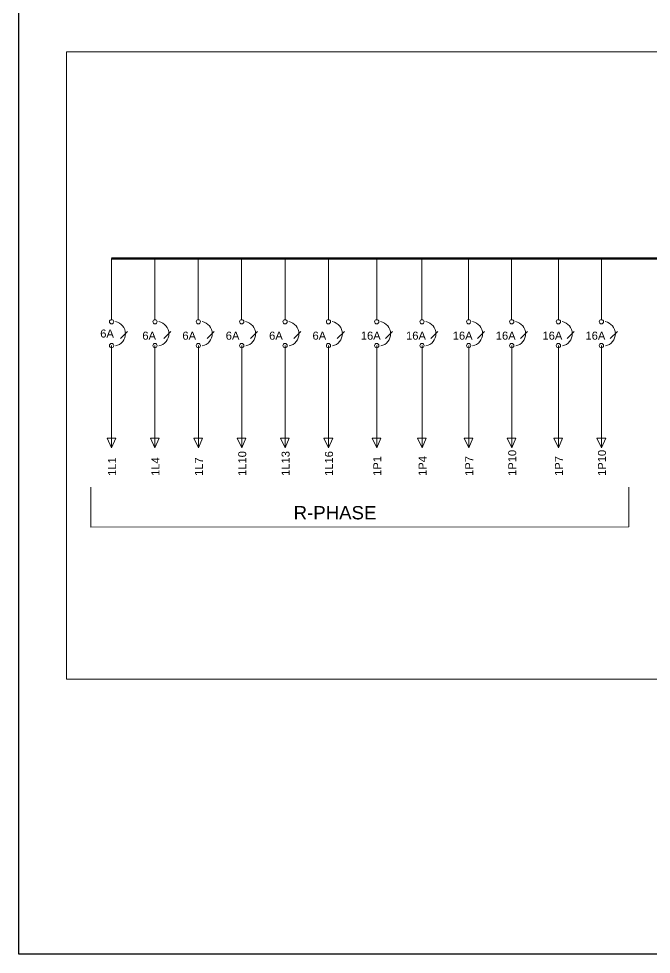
# Model space of a CAD drawing. Header units: inches. Extents: x -3071 to 2534411, y -17796 to 388172.
# Drawn here: x 1892231 to 1916140, y 196936 to 232290 of the extents above; entities that cross this region are included whole.
import ezdxf

# ---------------------------------------------------------------- set-up
doc = ezdxf.new("R2010")
doc.units = ezdxf.units.IN
doc.header["$MEASUREMENT"] = 0
doc.layers.add('Singleline', color=82, linetype='Continuous', lineweight=20)
doc.styles.add('ARIAL', font='arial.ttf', dxfattribs={"width": 0.9})

msp = doc.modelspace()

# ---------------------------------------------------------------- linework, layer by layer
at = {"layer": 'Defpoints'}
msp.add_lwpolyline([(1892231.25, 386175.23), (2129645.08, 386175.23), (2129645.08, 196935.61), (1892231.25, 196935.61)], close=True, dxfattribs=at)
at = {"layer": 'Singleline', "ltscale": 3}
for p, q in [((1957839.3, 231043.81), (1894032.73, 231043.81)), ((1894032.73, 231043.81), (1894032.73, 207333.81)), ((1894032.73, 207333.81), (1957839.3, 207333.81))]:
    msp.add_line(p, q, dxfattribs=at)
at = {"layer": 'Singleline', "color": 1, "lineweight": 80}
msp.add_line((1953490.59, 223230.34), (1895739.56, 223230.34), dxfattribs=at)
at = {"layer": 'Singleline', "color": 1}
for p, q in [((1895739.56, 220915.89), (1895739.56, 223230.34)), ((1897378.86, 220915.89), (1897378.86, 223230.34)), ((1899018.17, 220915.89), (1899018.17, 223230.34)), ((1900657.47, 220915.89), (1900657.47, 223230.34)), ((1902296.78, 220915.89), (1902296.78, 223230.34)), ((1903936.09, 220915.89), (1903936.09, 223230.34)), ((1905760.78, 220915.89), (1905760.78, 223230.34)), ((1907471.27, 220915.89), (1907471.27, 223230.34)), ((1909235.65, 220915.89), (1909235.65, 223230.34)), ((1910862.1, 220915.89), (1910862.1, 223230.34)), ((1912626.48, 220915.89), (1912626.48, 223230.34)), ((1914252.93, 220915.89), (1914252.93, 223230.34)), ((1896073.66, 220202.37), (1896343.1, 220471.81)), ((1897712.97, 220202.37), (1897982.41, 220471.81)), ((1899352.27, 220202.37), (1899621.71, 220471.81)), ((1900991.58, 220202.37), (1901261.02, 220471.81)), ((1902630.89, 220202.37), (1902900.33, 220471.81)), ((1904270.19, 220202.37), (1904539.63, 220471.81)), ((1906094.88, 220202.37), (1906364.32, 220471.81)), ((1907805.38, 220202.37), (1908074.82, 220471.81)), ((1909569.76, 220202.37), (1909839.2, 220471.81)), ((1911196.21, 220202.37), (1911465.65, 220471.81)), ((1912960.59, 220202.37), (1913230.03, 220471.81)), ((1914587.04, 220202.37), (1914856.48, 220471.81)), ((1895742.47, 219937.83), (1895742.47, 216071.89)), ((1897381.78, 219937.83), (1897381.78, 216071.89)), ((1899021.08, 219937.83), (1899021.08, 216071.89)), ((1900660.39, 219937.83), (1900660.39, 216071.89)), ((1902299.7, 219937.83), (1902299.7, 216071.89)), ((1903939, 219937.83), (1903939, 216071.89)), ((1905763.69, 219937.83), (1905763.69, 216071.89)), ((1907474.19, 219937.83), (1907474.19, 216071.89)), ((1909238.57, 219937.83), (1909238.57, 216071.89)), ((1910865.02, 219937.83), (1910865.02, 216071.89)), ((1912629.4, 219937.83), (1912629.4, 216071.89)), ((1914255.85, 219937.83), (1914255.85, 216071.89)), ((1895572.05, 216439.3), (1895902.03, 216439.3)), ((1897211.35, 216439.3), (1897541.34, 216439.3)), ((1898850.66, 216439.3), (1899180.65, 216439.3)), ((1900489.97, 216439.3), (1900819.95, 216439.3)), ((1902129.27, 216439.3), (1902459.26, 216439.3)), ((1903768.58, 216439.3), (1904098.57, 216439.3)), ((1905593.27, 216439.3), (1905923.26, 216439.3)), ((1907303.77, 216439.3), (1907633.75, 216439.3)), ((1909068.15, 216439.3), (1909398.13, 216439.3)), ((1910694.59, 216439.3), (1911024.58, 216439.3)), ((1912458.97, 216439.3), (1912788.96, 216439.3)), ((1914085.42, 216439.3), (1914415.41, 216439.3)), ((1894959.69, 214585.36), (1894959.69, 213080.94)), ((1915284.84, 214588.5), (1915284.84, 213084.07)), ((1894959.69, 213080.94), (1915284.84, 213084.07))]:
    msp.add_line(p, q, dxfattribs=at)
for points in [[(1895902.03, 216439.3), (1895742.47, 216071.89), (1895572.05, 216439.3)], [(1897541.34, 216439.3), (1897381.78, 216071.89), (1897211.35, 216439.3)], [(1899180.65, 216439.3), (1899021.08, 216071.89), (1898850.66, 216439.3)], [(1900819.95, 216439.3), (1900660.39, 216071.89), (1900489.97, 216439.3)], [(1902459.26, 216439.3), (1902299.7, 216071.89), (1902129.27, 216439.3)], [(1904098.57, 216439.3), (1903939, 216071.89), (1903768.58, 216439.3)], [(1905923.26, 216439.3), (1905763.69, 216071.89), (1905593.27, 216439.3)], [(1907633.75, 216439.3), (1907474.19, 216071.89), (1907303.77, 216439.3)], [(1909398.13, 216439.3), (1909238.57, 216071.89), (1909068.15, 216439.3)], [(1911024.58, 216439.3), (1910865.02, 216071.89), (1910694.59, 216439.3)], [(1912788.96, 216439.3), (1912629.4, 216071.89), (1912458.97, 216439.3)], [(1914415.41, 216439.3), (1914255.85, 216071.89), (1914085.42, 216439.3)]]:
    msp.add_lwpolyline(points, dxfattribs=at)
for centre in [(1895742.47, 220835.4), (1897381.78, 220835.4), (1899021.08, 220835.4), (1900660.39, 220835.4), (1902299.7, 220835.4), (1903939, 220835.4), (1905763.69, 220835.4), (1907474.19, 220835.4), (1909238.57, 220835.4), (1910865.02, 220835.4), (1912629.4, 220835.4), (1914255.85, 220835.4), (1895742.47, 219937.83), (1897381.78, 219937.83), (1899021.08, 219937.83), (1900660.39, 219937.83), (1902299.7, 219937.83), (1903939, 219937.83), (1905763.69, 219937.83), (1907474.19, 219937.83), (1909238.57, 219937.83), (1910865.02, 219937.83), (1912629.4, 219937.83), (1914255.85, 219937.83)]:
    msp.add_circle(centre, 80.54, dxfattribs=at)
for centre in [(1895800.29, 220383.62), (1897439.6, 220383.62), (1899078.91, 220383.62), (1900718.21, 220383.62), (1902357.52, 220383.62), (1903996.82, 220383.62), (1905821.52, 220383.62), (1907532.01, 220383.62), (1909296.39, 220383.62), (1910922.84, 220383.62), (1912687.22, 220383.62), (1914313.67, 220383.62)]:
    msp.add_arc(centre, 467.11, 281.247956, 79.487481, dxfattribs=at)

# ---------------------------------------------------------------- texts
at = {"layer": 'Singleline', "color": 1, "style": 'ARIAL'}
for s, height, p in [('6A  ', 302.4, (1895311.74, 220241.68)), ('6A  ', 302.4, (1896903.77, 220161.14)), ('6A  ', 302.4, (1898417.01, 220161.14)), ('6A  ', 302.4, (1900056.32, 220161.14)), ('6A  ', 302.4, (1901695.62, 220161.14)), ('6A  ', 302.4, (1903334.93, 220161.14)), ('16A  ', 302.4, (1905159.62, 220161.14)), ('16A  ', 302.4, (1906870.12, 220161.14)), ('16A  ', 302.4, (1908634.5, 220161.14)), ('16A  ', 302.4, (1910260.94, 220161.14)), ('16A  ', 302.4, (1912025.32, 220161.14)), ('16A  ', 302.4, (1913651.77, 220161.14)), ('R-PHASE', 504, (1902620.54, 213370.11))]:
    msp.add_text(s, height=height, dxfattribs=at).set_placement(p)
for s, p in [('1L1', (1895912.33, 215011.33)), ('1L4', (1897551.64, 215011.33)), ('1L7', (1899190.94, 215011.33)), ('1L10', (1900830.25, 215011.33)), ('1L13', (1902469.56, 215011.33)), ('1L16', (1904108.86, 215011.33)), ('1P1', (1905933.55, 215011.33)), ('1P4', (1907644.05, 215011.33)), ('1P7', (1909408.43, 215011.33)), ('1P10', (1911034.88, 215011.33)), ('1P7', (1912799.26, 215011.33)), ('1P10', (1914425.71, 215011.33))]:
    msp.add_text(s, height=302.4, rotation=90, dxfattribs=at).set_placement(p)

doc.saveas('drawing.dxf')
